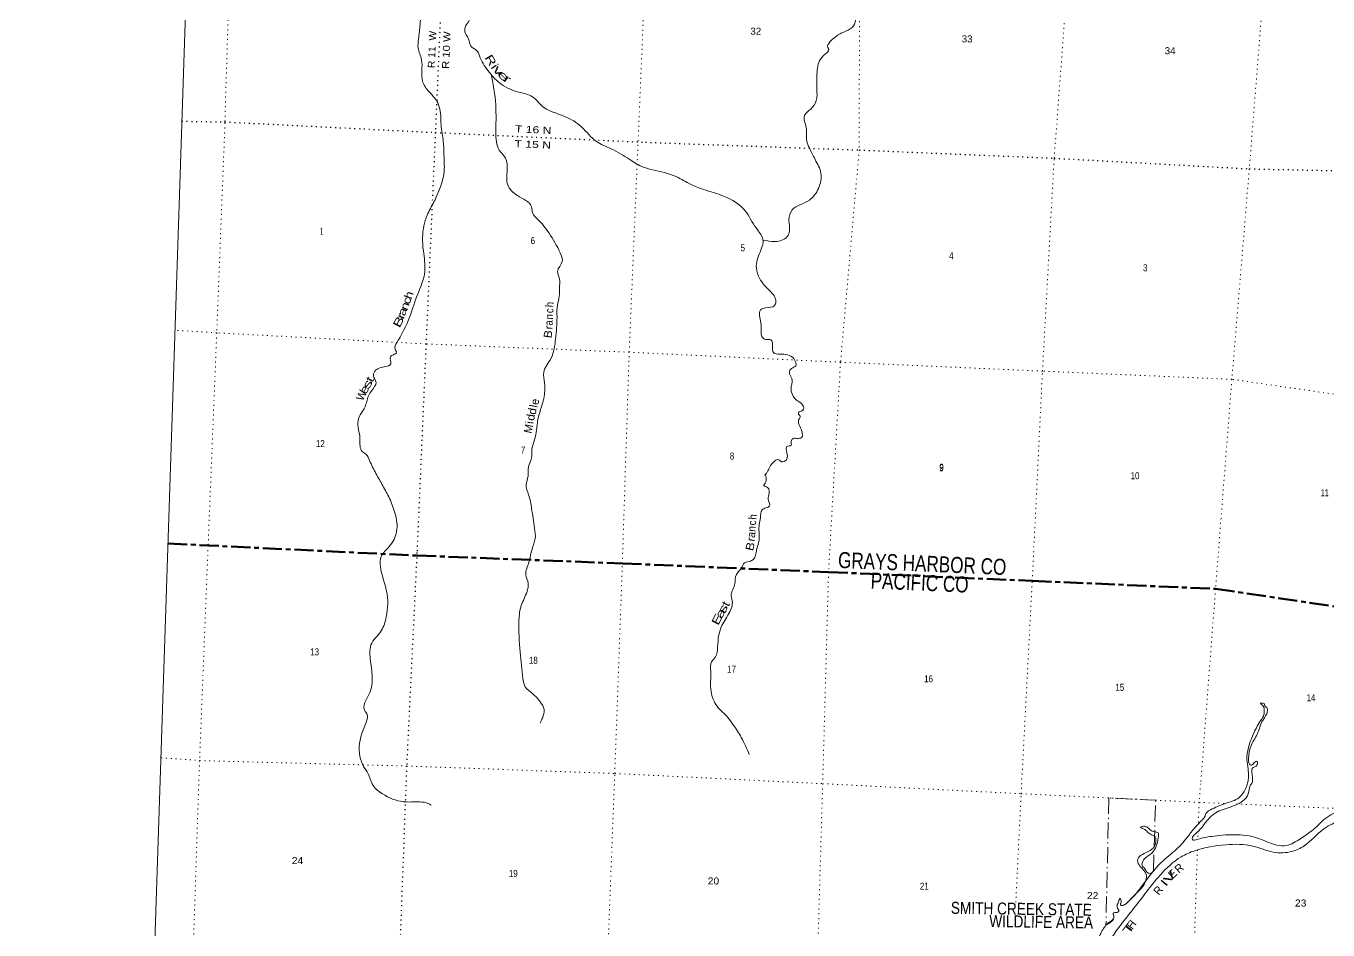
# Model space of a CAD drawing. Header units: feet. Extents: x -757852 to -501257, y -360805 to -170898.
# Drawn here: x -757852 to -725307, y -256157 to -233572 of the extents above; entities that cross this region are included whole.
import ezdxf
from ezdxf.enums import TextEntityAlignment as Align

# ---------------------------------------------------------------- set-up
doc = ezdxf.new("R2010")
doc.units = ezdxf.units.FT
doc.header["$LTSCALE"] = 80
for name, pattern in [('DOT_DASHED', [7.7, 5, -1.2, 0.3, -1.2]), ('DOTTED', [1.5, 0.3, -1.2]), ('LONG_DASH_SHORT_DASH', [9.9, 6, -1.2, 1.5, -1.2])]:
    doc.linetypes.add(name, pattern=pattern)
for name, color, linetype, lineweight in [('11', 7, 'LONG_DASH_SHORT_DASH', 60), ('39', 7, 'Continuous', 13), ('4', 7, 'Continuous', 13), ('41', 7, 'Continuous', 13), ('44', 7, 'DOT_DASHED', 13), ('6', 7, 'DOTTED', 25), ('7', 7, 'DOTTED', 13)]:
    doc.layers.add(name, color=color, linetype=linetype, lineweight=lineweight)
doc.layers.add('12', color=7, linetype='Continuous')

msp = doc.modelspace()

# ---------------------------------------------------------------- linework, layer by layer
at = {"layer": '11'}
msp.add_lwpolyline([(-754306.38, -246500.96), (-748082.39, -246803), (-742945.33, -246999.35), (-737790.86, -247216.36), (-732698.64, -247435.43), (-728117.3, -247634.34), (-723385.15, -248336.73), (-723385.15, -248336.73), (-722914.39, -248361.37)], dxfattribs=at)
at = {"layer": '39'}
for points in [[(-749768.55, -231146), (-749597.44, -231174.65), (-749436.62, -231163.64), (-749310.75, -231244.03), (-749371.55, -231392.93), (-749610.14, -231582.47), (-749777.22, -231730.02), (-749759.62, -231873.35), (-749590.35, -231977.23), (-749431.41, -232026.49), (-749385.38, -231965.6), (-749393.65, -231844.69), (-749381.44, -231774.69), (-749285.94, -231799.82), (-749172.65, -231833.56), (-749038.39, -231773.45), (-748899.49, -231693.38), (-748824.78, -231741.99), (-748719.88, -231916.23), (-748592.38, -232008.73), (-748445.4, -231991.25), (-748317.09, -231928.94), (-748166.73, -232060.38), (-747963.76, -232113.03), (-747784.91, -232038.24), (-747626.41, -232165.91), (-747408.54, -232383.94), (-747201.88, -232446.77), (-746961.1, -232444.31), (-746858.2, -232618.49), (-746831.83, -232802.31), (-746705.33, -232926.96), (-746686.35, -233090.44), (-746770.64, -233156.15), (-746797.94, -233259.86), (-746764.19, -233399.68), (-746844.47, -233529.86), (-746881.85, -233635.26), (-746852.67, -233793.03), (-746787.79, -233899.65), (-746731.11, -234076.39), (-746582.13, -234187.67), (-746497.33, -234363.28), (-746266.12, -234732.54), (-745976.35, -235025.23), (-745499.41, -235233.33), (-745154.42, -235362.87), (-744969.8, -235553.7), (-744388.65, -235829.44), (-743961.68, -236096.29), (-743595.76, -236455.73), (-743224.4, -236640.39), (-742771.13, -236900.03), (-742463.83, -237080.66), (-742193.55, -237161.59), (-741601.19, -237335.13), (-741228.2, -237531.9), (-740919.09, -237654.27), (-740412.78, -237821.07), (-739872.64, -238190.03), (-739603.1, -238616.81), (-739431.39, -238899.74), (-739481.92, -239169.62), (-739598.39, -239560.08), (-739544.28, -239819.18), (-739268.79, -240183.81), (-739107.03, -240464.41), (-739146.04, -240557.69), (-739356.33, -240611.38), (-739490.4, -240665.46), (-739512.94, -240809.54), (-739471.86, -241100.41), (-739455.01, -241332.19), (-739360.95, -241403.53), (-739234.88, -241413.54), (-739192.42, -241595.87), (-739170.5, -241729.28), (-739005.24, -241768.68), (-738661.75, -241882.08), (-738609.14, -242060.7), (-738715.54, -242127.72), (-738769.26, -242242.66), (-738707.26, -242377.34), (-738721.29, -242569.94), (-738721.54, -242706.68), (-738597.54, -242911.68), (-738466.09, -243006.32), (-738416.36, -243148.66), (-738463.83, -243191.4), (-738536.97, -243221.26), (-738540.6, -243273.43)], [(-749128.91, -231825.42), (-748835.67, -232155.89), (-748418.97, -232301.77), (-748135.6, -232413.27), (-747955.99, -232571.77), (-747887.23, -232682.53), (-747854.72, -232926.87), (-747964.62, -233299.44), (-748002, -233533.54), (-748039.5, -233900.35), (-748050.33, -234119.2), (-747965.22, -234413.47), (-747938.03, -234957.27), (-747769.76, -235221.99), (-747584.2, -235447.04), (-747508.17, -235646.51), (-747473.91, -236092), (-747415.09, -236522.18), (-747401.87, -236870.48), (-747400.74, -237220.42), (-747514.27, -237645.16), (-747656.73, -237968.44), (-747823.36, -238294.98), (-747938.89, -238848.35), (-747919.53, -239192.83), (-747883.27, -239702.73), (-748074.44, -240301.98), (-748305.32, -240952.26), (-748582.67, -241484.44), (-748623.87, -241648.04), (-748588.36, -241731.6), (-748670.21, -241783.31), (-748742.23, -241841.37), (-748731.39, -242008.62), (-748902.35, -242087.68), (-749153.4, -242226.55), (-749169.93, -242306.46), (-749103.17, -242481.51), (-749213.76, -242683.13), (-749336.5, -242952.74), (-749375.39, -243084.53), (-749497.37, -243287.5), (-749550.04, -243432.64), (-749505.94, -243884.47), (-749447.57, -244200.02), (-749357.39, -244267.21), (-749264.08, -244427.01), (-749103.69, -244751.81), (-748934.67, -245056.77), (-748766.08, -245375.79), (-748625.48, -245756.27), (-748587.15, -246199.88), (-748771.38, -246576.14), (-748971.7, -246825.2), (-748993.62, -247077.88), (-748838.17, -247690.08), (-748846.18, -248333.32), (-748975.49, -248685.17), (-749229.1, -249035.11), (-749239.74, -249440.97), (-749195.77, -249896.83), (-749249.56, -250206.82), (-749371.29, -250701.68), (-749361.58, -250712.04), (-749421.56, -251156.57), (-749504.4, -251819.57), (-749412.09, -252075.86), (-749297.36, -252256.44), (-749200.85, -252506.83), (-748941.84, -252756.31), (-748426.44, -252953.56), (-748009.37, -252958.69), (-747797.95, -252997.54), (-747722.99, -253038.11)], [(-739424, -238920.08), (-739130.23, -238955.5), (-738823.56, -238834.47), (-738769.21, -238699.44), (-738780.55, -238419.57), (-738696.45, -238166.84), (-738507.9, -238038.06), (-738269.49, -237918.9), (-738043.8, -237628.41), (-737981.81, -237248.29), (-738127.54, -236903.85), (-738269.27, -236623.88), (-738335.84, -236442.81), (-738349.37, -236104.55), (-738392.21, -235805.58), (-738234.78, -235645.65), (-738097.83, -235434.81), (-738082.87, -235147.72), (-738071.98, -234669.47), (-737908.1, -234302.62), (-737792.63, -234137.35), (-737794.57, -234135.28), (-737657.99, -233872.14), (-737412.64, -233723.04), (-737200.35, -233605.06), (-737116.56, -233426.72), (-737084.06, -233220.63), (-736913.04, -233010.86), (-736723.99, -232930.36), (-736611.89, -232873.57)], [(-746215.27, -234811.89), (-746138.11, -235259.42), (-746105.15, -236004.5), (-746093.49, -236467.38), (-746021.66, -236672.75), (-745865.35, -236870.73), (-745824.51, -237169.63), (-745809.98, -237540.1), (-745565.55, -237807.22), (-745217.3, -238089.69), (-745186.11, -238247.52), (-745062.49, -238400.23), (-744778.42, -238747.03), (-744496.92, -239240.55), (-744447.32, -239451.25), (-744565.48, -239702.9), (-744518.95, -239883.34), (-744516.38, -240122.72), (-744522.82, -240329.64), (-744569.53, -240541.32), (-744578.92, -240842.66), (-744614.04, -241390.53), (-744729.51, -241877.55), (-744908.67, -242219.78), (-744889.06, -242491.87), (-744911.03, -242875.26), (-745063.01, -243439.55), (-745115.04, -243821.99), (-745205.53, -244150.94), (-745230.32, -244431.68), (-745293.57, -244594.58), (-745302.52, -244817.51), (-745351.23, -245029.13), (-745288.98, -245284.47), (-745213.39, -245626.7), (-745140.36, -246115.64), (-745124.51, -246379.57), (-745200.78, -246638.58), (-745279.18, -246965.9), (-745357.26, -247283.16), (-745299.64, -247494.12), (-745328.26, -247704.36), (-745471.47, -248051.75), (-745530.77, -248409.83), (-745497.75, -249217.25), (-745430.04, -249876.95), (-745372.36, -250085.9), (-745181.17, -250258.84), (-744996.86, -250459.71), (-744900.54, -250651.78), (-744943.19, -250861.58), (-745001.3, -250988.44)], [(-738540.6, -243273.43), (-738500.59, -243341.05), (-738541.29, -243424.23), (-738505.72, -243570.14), (-738454.3, -243722.58), (-738449.79, -243835.33), (-738551.36, -243876.36), (-738675.86, -243880.48), (-738725.96, -243943.25), (-738727.14, -244045.76), (-738830.47, -244078.7), (-738845.5, -244174.75), (-738844.74, -244408.04), (-738972.68, -244458.29), (-739033.37, -244410.13), (-739186.29, -244489.76), (-739274.46, -244615.67), (-739325.87, -244720.63), (-739386.18, -244789.11), (-739386.11, -244787.1), (-739357.49, -244962.95), (-739408.34, -245049.82), (-739319.67, -245100.89), (-739287.47, -245290.93), (-739299.06, -245405.18), (-739265.92, -245565.09), (-739357.67, -245612.47), (-739453.42, -245659.72), (-739491.86, -245863.62), (-739522.92, -246023.51), (-739528.47, -246213.43), (-739539.19, -246481.48), (-739588.54, -246648.84), (-739615.28, -246798.82), (-739658.05, -246883.93), (-739739.52, -246939.5), (-739887.87, -246985.27), (-739974.23, -247117.27), (-740093.4, -247272.37), (-740139.73, -247536.35), (-740196.46, -247683.37), (-740224.27, -247803.14), (-740195.58, -247976.99), (-740260.89, -248206.18), (-740456.27, -248553.93), (-740533.67, -248784.75), (-740563.22, -249089.48), (-740619.01, -249335.06), (-740713.07, -249456.77), (-740736.49, -249693.32), (-740726.21, -250200.39), (-740577.16, -250567.06), (-740311, -250844.92), (-740172.41, -251032.29), (-739971.7, -251350.32), (-739772.36, -251776.89)], [(-726904.41, -250618.61), (-726965.54, -250520.16), (-726993.09, -250503.2), (-726904.73, -250499.96), (-726893.83, -250536.5), (-726826.2, -250619.07), (-726838.41, -250753.42), (-726957.01, -250954.79), (-727074.99, -251264.76), (-727238.99, -251571.28), (-727292.34, -251867.21), (-727268.79, -252012.74), (-727233.66, -252044.01), (-727153.5, -251982.19), (-727080.23, -251948.31), (-727072.84, -252033), (-727200.09, -252125.51), (-727209.61, -252173.47), (-727201.21, -252290.36), (-727213.61, -252495.09), (-727240.91, -252534.44), (-727299.9, -252753.78), (-727433.91, -252934.55), (-727830.56, -253111.06), (-728195.09, -253286.56), (-728463.55, -253597.82), (-728616.79, -253751.85), (-728689.8, -253842.05), (-728695.5, -253896.16), (-728575.08, -253893.93), (-728219.69, -253818.68), (-727648.75, -253778.39), (-727069.61, -253861.02), (-726691.05, -254007.7), (-726397.72, -254057.18), (-726035.89, -253903.7), (-725534.66, -253525.39), (-725383.74, -253381.34), (-725181.22, -253255.02), (-724599.7, -253003.91), (-723949.11, -252660.48), (-723571.12, -252439.14), (-723263.02, -252400.61), (-723042.89, -252431.15)], [(-730314.61, -255463.78), (-730138.75, -255280.36), (-729856.58, -254915.23), (-729850.13, -254772.66), (-730006.01, -254560.62), (-730063.87, -254422.05), (-729991.86, -254299.65), (-729798.17, -254199.18), (-729641.42, -254061.36), (-729610.68, -253911.51), (-729622.2, -253830.71), (-729716.95, -253781.47), (-729817.03, -253709.94), (-729914.91, -253632.44), (-729991.68, -253585.78), (-729955.11, -253570.85), (-729837.07, -253580.61), (-729749.27, -253659.79), (-729644.37, -253705.33), (-729551, -253734.42), (-729545.49, -253815.03), (-729581.68, -254010.96), (-729673.86, -254201.1), (-729838.31, -254328.63), (-729935.93, -254436.14), (-729953.15, -254538.16), (-729883.83, -254630.84), (-729820.45, -254721.32), (-729761.08, -254747.32), (-729635.65, -254648.73), (-729236.5, -254263.17), (-728889.01, -253926.25), (-728728.01, -253716.16), (-728468.19, -253424.74), (-728389.1, -253332.72), (-728356.41, -253249.3), (-728198.29, -253131.62), (-727852.86, -252989.7), (-727533.73, -252854.99), (-727370.29, -252630.9), (-727290.45, -252321.73), (-727304.61, -252132.26), (-727333.61, -251904.11), (-727294.04, -251599.7), (-727179.69, -251277.55), (-726998.72, -250941.4), (-726902.66, -250755.41), (-726904.41, -250618.61)], [(-723045.41, -252526.6), (-723350.12, -252556.72), (-723659.92, -252649.5), (-724209.62, -252974), (-724991.4, -253407.81), (-725407.59, -253631.96), (-725902.18, -254054.72), (-726205.4, -254193.96), (-726673.32, -254211.36), (-727182.2, -254062.57), (-727861.17, -254029.08), (-728634.06, -254177.62), (-728975.79, -254329.71), (-729501.57, -254787.69), (-730165.49, -255623.38), (-730654.87, -256265.5), (-730929.34, -256833.96), (-730974.36, -257313.15), (-730866.51, -257779.06), (-730671.93, -258229.62), (-730311.77, -258773.88), (-729931.58, -259190.07), (-729342.41, -259787.81), (-728837.65, -260326.58), (-728217.86, -260778.49), (-727663.39, -261073.5), (-727287.52, -261177.87), (-727122.32, -261219.28), (-727081.61, -261200.46), (-727075.79, -261142.32), (-727127.52, -261064.28), (-727313.76, -260925.68), (-727574.59, -260734.45), (-727862.85, -260586.6), (-728263.71, -260254.21), (-728586.29, -259727.22), (-728638.66, -259154.47), (-728657.39, -258661.21), (-728705.11, -258583.29), (-728711.81, -258540.84), (-728644, -258424.34), (-728581.5, -258285.55), (-728613.75, -258097.52), (-728625.91, -258036.81), (-728544.62, -258003.18), (-728426.26, -258002.89), (-728392.95, -258092.42), (-728442.35, -258197.44), (-728456.75, -258402.1), (-728428.63, -258722.72), (-728459.68, -259333.06), (-728401.93, -259604.34), (-728259.21, -259852.17), (-728092.25, -260094.73), (-727845.51, -260287.52), (-727344.02, -260544.66), (-727117.07, -260664.43), (-726998.4, -260654.1), (-726964.39, -260592.84), (-726983.75, -260505.76), (-727057.64, -260431.03), (-727179.57, -260352.78), (-727219.21, -260273.1), (-727228.11, -260172.28), (-727299.94, -260031.26), (-727382.36, -259908), (-727406.72, -259852.94), (-727386.68, -259853.57), (-727312.22, -259910.22), (-727229.05, -260009.36), (-727151.08, -260210.91), (-727106.05, -260310.86), (-727005.67, -260372.35), (-726881.17, -260561.28), (-726846.1, -260594.56), (-726801.45, -260642.22), (-726804.76, -260684.35), (-726892.19, -260721.81), (-726975.79, -260765.42), (-726982.36, -260783.31), (-726989.38, -260815.26), (-726950.11, -260842.64), (-726861.81, -260905.76), (-726700.24, -261128.04), (-726628.09, -261194.66), (-726500.9, -261361.56), (-726306.2, -261550.7), (-726180.26, -261822.13), (-726151.45, -262056.3), (-726126.71, -262228.01), (-726038.66, -262363.51)], [(-730858.03, -256036.36), (-730659.83, -255845.06), (-730662.77, -255810.78), (-730672.61, -255740.09), (-730599.84, -255722.28), (-730532.52, -255686.19), (-730553, -255635.28), (-730580.24, -255543.92), (-730541.23, -255450.64), (-730508.67, -255371.23), (-730481.36, -255396.23), (-730479.55, -255466.67), (-730489.5, -255528.69), (-730437.96, -255548.42), (-730337.7, -255485.22), (-730314.61, -255463.78)], [(-726401.13, -262745.27), (-726449.53, -262352.55), (-726604.78, -261991.72), (-726877.57, -261798.1), (-727427.91, -261627.9), (-728259.12, -261265.84), (-728731.93, -260925.15), (-728891.19, -260757.24), (-729139.74, -260558.35), (-729496.7, -260104.69), (-729853.66, -259715.37), (-729948.79, -259678.18), (-730083.99, -259704.07), (-730129.46, -259682.53), (-730142.11, -259637.89), (-730051.24, -259618.64), (-730010.1, -259585.75), (-730047.74, -259506.14), (-730177.5, -259357.26), (-730473.02, -258992), (-730457.68, -258950.25), (-730842.39, -258356.95), (-731002.53, -257895.42), (-731143.12, -257450.6), (-731196.3, -256968.31), (-731170.69, -256725.8), (-731101.75, -256573.13), (-731002.18, -256274.64), (-730860.47, -256039.82), (-730858.03, -256036.36)]]:
    msp.add_spline(points, degree=3, dxfattribs=at)
at = {"layer": '4'}
msp.add_lwpolyline([(-751809.62, -170897.83), (-720494.9, -171910.43), (-689178.81, -172879.95), (-657861.41, -173806.4), (-626542.79, -174689.77), (-595222.97, -175530.05), (-563902.02, -176327.26), (-532580.01, -177081.38), (-501256.99, -177792.41), (-505285.46, -360804.74), (-536860.21, -360087.99), (-568433.95, -359327.81), (-600006.62, -358524.19), (-631578.15, -357677.16), (-663148.48, -356786.69), (-694717.56, -355852.8), (-726285.32, -354875.48), (-757851.71, -353854.74)], close=True, dxfattribs=at)
msp.add_lwpolyline([(-751809.62, -170897.83), (-720494.9, -171910.43), (-689178.81, -172879.95), (-657861.41, -173806.4), (-626542.79, -174689.77), (-595222.97, -175530.05), (-563902.02, -176327.26), (-532580.01, -177081.38), (-501256.99, -177792.41), (-505285.46, -360804.74), (-536860.21, -360087.99), (-568433.95, -359327.81), (-600006.62, -358524.19), (-631578.15, -357677.16), (-663148.48, -356786.69), (-694717.56, -355852.8), (-726285.32, -354875.48), (-757851.71, -353854.74)], close=True, dxfattribs=at)
at = {"layer": '44'}
for points in [[(-729672.08, -254682.17), (-729613.13, -252916.14), (-730782.74, -252859.67), (-730857.4, -256035.62)], [(-729672.08, -254682.17), (-729865.48, -254934.9), (-730006.9, -255130.06), (-730138.57, -255286.2), (-730311.46, -255466.83)], [(-730857.4, -256035.62), (-730837.88, -256013.64), (-730811.73, -255991.92), (-730714.63, -255926.03), (-730686.03, -255899.44), (-730667.12, -255870.27), (-730660.35, -255848.21), (-730662.82, -255810.29), (-730670.56, -255777.19), (-730674.28, -255751.33), (-730671.79, -255737.73), (-730664.84, -255729.93), (-730652.9, -255726.34), (-730605.02, -255723.95), (-730552.82, -255706.04), (-730537.83, -255695.7), (-730531.96, -255683.25), (-730533.1, -255673.65), (-730573.34, -255591.64), (-730579.98, -255574.7), (-730582.58, -255555.07), (-730577.3, -255536.09), (-730509.12, -255372.3), (-730502.15, -255368.94), (-730492.03, -255377.66), (-730482.53, -255392.87), (-730477.99, -255417.45), (-730479.35, -255462.85), (-730492.77, -255509.35), (-730490.56, -255526.73), (-730483.26, -255536.67), (-730470.78, -255545.59), (-730460.74, -255549.33), (-730442.87, -255549.97), (-730422.65, -255541.48), (-730386.4, -255521.65), (-730346.93, -255493.32), (-730311.46, -255466.83)]]:
    msp.add_lwpolyline(points, dxfattribs=at)
at = {"layer": '6'}
for points in [[(-747449.62, -232287.78), (-747620.69, -236232.15), (-747853.48, -241515.5), (-748079.6, -246728.7), (-748338.48, -252061.49), (-748532.94, -257273.66), (-748762.22, -262508.86), (-748762.22, -262508.86), (-748757.98, -262606.49)], [(-753957.94, -235949.94), (-752882, -235967.53), (-747620.69, -236232.15), (-742362.77, -236476.56), (-737025, -236669.19), (-732150.96, -236873.32), (-727272.85, -237139.93), (-722562.38, -237238.77)]]:
    msp.add_lwpolyline(points, dxfattribs=at)
at = {"layer": '7'}
for p, q in [((-727596.55, -253009.91), (-724889.57, -253130.57)), ((-728552.63, -253687.23), (-728559.55, -253890.89))]:
    msp.add_line(p, q, dxfattribs=at)
for points in [[(-743570.64, -262775.83), (-743546.01, -262675.53), (-743337.52, -257463.81), (-743134.91, -252247.87), (-742945.33, -246999.35), (-742774.91, -241722.07), (-742368.13, -232120.46), (-742341.15, -231017.62), (-742152.13, -225787.18), (-741930.71, -220368.76), (-741912.51, -217033.91)], [(-736571.95, -217206.98), (-736635.25, -220680.69), (-736863.71, -226018.47), (-737014.5, -231294.35), (-737025, -236669.19), (-737491.06, -241971.32), (-737790.86, -247216.36), (-737937.48, -252502.43), (-738088.74, -257615.42), (-738287.09, -262823.45), (-738302.47, -262946.61)], [(-733110.75, -255474.15), (-732976.64, -252753.55), (-732698.64, -247435.43), (-732443.12, -242195.02), (-732150.96, -236873.32), (-731743.71, -231462.76), (-731535.71, -226267.1), (-731373.75, -220939.29), (-731307.74, -217376.35)], [(-725927.79, -217548.2), (-726035.23, -221172.16), (-726362.39, -226522.92), (-726846.81, -231770.17), (-727272.85, -237139.93), (-727709.48, -242398.75), (-728117.3, -247634.34), (-728487.59, -252502.72), (-728528.19, -252968.38), (-728546.7, -253512.76)], [(-752677.16, -229130.48), (-752710.83, -230537.45), (-752882, -235967.53), (-752878.68, -235989.75), (-753084.29, -241237.77), (-753299.92, -246549.81), (-753513.55, -251926.27), (-753690.41, -257153.08), (-753868.38, -262438.52)], [(-722746.34, -243051.11), (-723150.61, -243061.47), (-727709.48, -242398.75), (-732443.12, -242195.02), (-737491.06, -241971.32), (-742774.91, -241722.07), (-747853.48, -241515.5), (-753084.29, -241237.77), (-754126.13, -241173.2)], [(-754473.3, -251855.21), (-753513.55, -251926.27), (-753513.55, -251926.27), (-748338.48, -252061.49), (-743134.91, -252247.87), (-737937.48, -252502.43), (-732976.64, -252753.55), (-728528.19, -252968.38), (-727872.16, -252997.63)], [(-728568.65, -254158.47), (-728696.23, -257911.92), (-728740.62, -260416.58)]]:
    msp.add_lwpolyline(points, dxfattribs=at)

# ---------------------------------------------------------------- texts
at = {"layer": '12', "width": 0.8}
for s, p in [('GRAYS HARBOR CO', (-737560.47, -247109.53)), ('PACIFIC CO', (-736745.14, -247625.05))]:
    msp.add_text(s, height=400, rotation=357.537, dxfattribs=at).set_placement(p)
at = {"layer": '41'}
for s, rotation, width, p in [('R', 300.747, 1.45, (-746321.71, -234477.2)), ('i', 303.349, 1.4, (-746220.47, -234636.5)), ('v', 306.239, 1.8, (-746123.92, -234749.89)), ('e', 314.568, 2.05, (-745985.91, -234888.56)), ('r', 326.516, 1.8, (-745874.64, -234975.75)), ('n', 70.078, 1.3, (-748291.38, -240602.33)), ('h', 70.56, 1.25, (-748190, -240326.32)), ('c', 72.827, 1.25, (-748238.52, -240460.24)), ('h', 85.961, 0.9, (-744665.81, -240537.4)), ('B', 62.207, 1.55, (-748452.21, -241008.67)), ('r', 66.272, 1.45, (-748389.9, -240853.68)), ('a', 70.078, 1.3, (-748349.91, -240742.32)), ('n', 86.851, 0.9, (-744677.31, -240840.65)), ('c', 88.063, 0.9, (-744670.92, -240688.01)), ('a', 86.851, 0.9, (-744687.96, -240992.45)), ('B', 82.056, 1.1, (-744705.79, -241284.12)), ('s', 60.815, 1.7, (-749231.78, -242568.02)), ('t', 61.697, 1.35, (-749172.26, -242445.63)), ('e', 64.859, 1.35, (-749306.49, -242698.39)), ('d', 82.324, 1.1, (-745139.35, -243362.79)), ('d', 80.562, 1.1, (-745100.36, -243212.07)), ('h', 84.948, 0.9, (-739588.83, -245844.59)), ('c', 92.687, 0.9, (-739601.45, -245984.28)), ('r', 79.376, 1.1, (-739637.79, -246415.7)), ('n', 84.25, 0.95, (-739615.39, -246143.59)), ('B', 77.213, 1.2, (-739655.11, -246596.79)), ('t', 62.622, 1.3, (-740272.34, -248052.27)), ('E', 63.649, 1.55, (-740490.18, -248442.15)), ('a', 58.468, 1.65, (-740407.83, -248295.25)), ('s', 62.367, 1.65, (-740344.36, -248179.88)), ('V', 48.458, 1.8, (-729191.88, -254900.51)), ('I', 51.21, 1.55, (-729321.58, -255042.63)), ('T', 53.03, 1.9, (-730208.54, -256174.74))]:
    msp.add_text(s, height=200, rotation=rotation, dxfattribs=dict(at, width=width)).set_placement(p, align=Align.CENTER)
for s, rotation, p in [('r', 85.814, (-744693.48, -241112.14)), ('W', 66.183, (-749376.09, -242839.84)), ('l', 78.91, (-745068.5, -243086.98)), ('e', 77.459, (-745036.01, -242978.92)), ('M', 77.506, (-745193.69, -243655.75)), ('i', 82.181, (-745166.81, -243493)), ('a', 81.431, (-739625.26, -246295.56)), ('E', 45.065, (-729119.47, -254828.76)), ('R', 41.015, (-728961.61, -254689.44)), ('R', 51.21, (-729474.03, -255229.6)), ('H', 52.345, (-730141.04, -256082.76))]:
    msp.add_text(s, height=200, rotation=rotation, dxfattribs=at).set_placement(p, align=Align.CENTER)
at = {"layer": '44', "width": 0.85}
for s, p in [('SMITH CREEK STATE', (-734735.62, -255753.43)), ('WILDLIFE AREA', (-733774.93, -256085.22))]:
    msp.add_text(s, height=300, rotation=359.151, dxfattribs=at).set_placement(p)
at = {"layer": '6'}
for s, rotation, width, p in [('R 11  W', 87.517, 1.1, (-747636.17, -234626.16)), ('R 10 W', 87.517, 1.2, (-747279.45, -234646.57)), ('T 16 N', 357.339, 1.3, (-745634.24, -236225.53)), ('T 15 N', 357.339, 1.3, (-745644.94, -236595.33))]:
    msp.add_text(s, height=175, rotation=rotation, dxfattribs=dict(at, width=width)).set_placement(p)
at = {"layer": '7'}
for s, width, p in [('32', 1.05, (-739746.85, -233788.1)), ('33', 1.05, (-734463.95, -233981.01)), ('34', 1.05, (-729388.14, -234275.98)), ('1', 0.4, (-750495.38, -238787.39)), ('6', 0.85, (-745238.61, -239020.39)), ('5', 0.85, (-739990.35, -239199.82)), ('4', 0.85, (-734777.15, -239398.57)), ('3', 0.85, (-729930.22, -239700.38)), ('12', 0.85, (-750606.37, -244093.84)), ('7', 0.85, (-745483.63, -244256.78)), ('8', 0.85, (-740258.78, -244403.62)), ('9', 0.85, (-735022.52, -244699.62)), ('9', 0.85, (-735021.96, -244681.54)), ('10', 0.85, (-730241.21, -244894.55)), ('11', 0.65, (-725487.43, -245319.69)), ('13', 0.85, (-750747.71, -249296.85)), ('18', 0.85, (-745281.64, -249506.98)), ('17', 0.85, (-740326.37, -249728.38)), ('16', 0.85, (-735401.35, -249968.34)), ('15', 0.85, (-730620.49, -250182.24)), ('14', 0.85, (-725841.76, -250441.01)), ('24', 1.1, (-751209.08, -254512.66)), ('19', 0.85, (-745783.07, -254834.76)), ('20', 1.1, (-740811.54, -255020.78)), ('21', 0.85, (-735508.58, -255151.06)), ('22', 1.1, (-731332.15, -255383.74)), ('23', 1.1, (-726131.98, -255571.74))]:
    msp.add_text(s, height=175, dxfattribs=dict(at, width=width)).set_placement(p)

doc.saveas('drawing.dxf')
